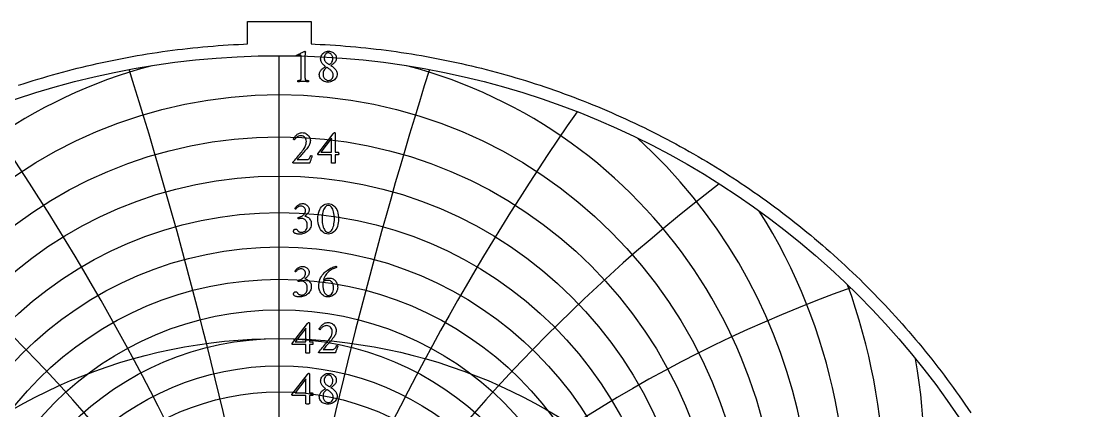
# Model space of a CAD drawing. Header units: millimetres. Extents: x -96 to 96, y -96 to 98.
# Drawn here: x -29.7 to 94.5, y 53.6 to 98.4 of the extents above; entities that cross this region are included whole.
import ezdxf

# ---------------------------------------------------------------- set-up
doc = ezdxf.new("R2010")
doc.units = ezdxf.units.MM
for name, color, linetype in [('CUT_OUTER', 1, 'Continuous'), ('ENGRAVE', 7, 'Continuous'), ('ENGRAVE_FINE', 8, 'Continuous'), ('TEXT', 5, 'Continuous')]:
    doc.layers.add(name, color=color, linetype=linetype)

msp = doc.modelspace()

# ---------------------------------------------------------------- linework, layer by layer
at = {"layer": 'CUT_OUTER'}
msp.add_lwpolyline([(-30.0899, 91.0835), (-29.5305, 91.2664), (-28.9699, 91.4459), (-28.4083, 91.6219), (-27.8456, 91.7945), (-27.2818, 91.9636), (-26.717, 92.1293), (-26.1512, 92.2915), (-25.5844, 92.4502), (-25.0167, 92.6055), (-24.448, 92.7572), (-23.8784, 92.9055), (-23.3079, 93.0502), (-22.7365, 93.1915), (-22.1642, 93.3293), (-21.5912, 93.4635), (-21.0173, 93.5942), (-20.4426, 93.7214), (-19.8672, 93.8451), (-19.291, 93.9652), (-18.714, 94.0818), (-18.1364, 94.1949), (-17.5581, 94.3044), (-16.9791, 94.4104), (-16.3995, 94.5128), (-15.8193, 94.6116), (-15.2385, 94.7069), (-14.6571, 94.7986), (-14.0751, 94.8868), (-13.4926, 94.9713), (-12.9097, 95.0523), (-12.3262, 95.1298), (-11.7422, 95.2036), (-11.1579, 95.2739), (-10.5731, 95.3405), (-9.9879, 95.4036), (-9.4023, 95.4631), (-8.8164, 95.519), (-8.2301, 95.5713), (-7.6435, 95.62), (-7.0567, 95.6651), (-6.4696, 95.7066), (-5.8822, 95.7445), (-5.2946, 95.7788), (-4.7068, 95.8095), (-4.1189, 95.8365), (-3.675, 95.8542), (-3.675, 98.445), (3.675, 98.445), (3.675, 95.8542), (4.1189, 95.8365), (4.7068, 95.8095), (5.2946, 95.7788), (5.8822, 95.7445), (6.4696, 95.7066), (7.0567, 95.6651), (7.6435, 95.62), (8.2301, 95.5713), (8.8164, 95.519), (9.4023, 95.4631), (9.9879, 95.4036), (10.5731, 95.3405), (11.1579, 95.2739), (11.7422, 95.2036), (12.3262, 95.1298), (12.9097, 95.0523), (13.4926, 94.9713), (14.0751, 94.8868), (14.6571, 94.7986), (15.2385, 94.7069), (15.8193, 94.6116), (16.3995, 94.5128), (16.9791, 94.4104), (17.5581, 94.3044), (18.1364, 94.1949), (18.714, 94.0818), (19.291, 93.9652), (19.8672, 93.8451), (20.4426, 93.7214), (21.0173, 93.5942), (21.5912, 93.4635), (22.1642, 93.3293), (22.7365, 93.1915), (23.3079, 93.0502), (23.8784, 92.9055), (24.448, 92.7572), (25.0167, 92.6055), (25.5844, 92.4502), (26.1512, 92.2915), (26.717, 92.1293), (27.2818, 91.9636), (27.8456, 91.7945), (28.4083, 91.6219), (28.9699, 91.4459), (29.5305, 91.2664), (30.0899, 91.0835), (30.6482, 90.8971), (31.2054, 90.7074), (31.7614, 90.5142), (32.3162, 90.3176), (32.8697, 90.1176), (33.4221, 89.9142), (33.9731, 89.7075), (34.5229, 89.4973), (35.0714, 89.2838), (35.6186, 89.0669), (36.1644, 88.8467), (36.7089, 88.6231), (37.252, 88.3962), (37.7937, 88.166), (38.334, 87.9324), (38.8728, 87.6956), (39.4101, 87.4554), (39.946, 87.2119), (40.4804, 86.9652), (41.0132, 86.7152), (41.5445, 86.4619), (42.0743, 86.2053), (42.6024, 85.9456), (43.129, 85.6825), (43.6539, 85.4163), (44.1772, 85.1468), (44.6988, 84.8742), (45.2187, 84.5983), (45.737, 84.3192), (46.2535, 84.037), (46.7682, 83.7516), (47.2813, 83.4631), (47.7925, 83.1714), (48.3019, 82.8766), (48.8095, 82.5787), (49.3153, 82.2776), (49.8192, 81.9735), (50.3213, 81.6662), (50.8214, 81.3559), (51.3196, 81.0426), (51.8159, 80.7262), (52.3103, 80.4067), (52.8027, 80.0842), (53.2931, 79.7587), (53.7815, 79.4302), (54.2678, 79.0987), (54.7521, 78.7643), (55.2344, 78.4268), (55.7146, 78.0864), (56.1927, 77.7431), (56.6686, 77.3969), (57.1425, 77.0477), (57.6141, 76.6956), (58.0836, 76.3407), (58.551, 75.9828), (59.0161, 75.6221), (59.479, 75.2586), (59.9396, 74.8922), (60.398, 74.523), (60.8542, 74.151), (61.308, 73.7762), (61.7595, 73.3987), (62.2087, 73.0183), (62.6556, 72.6353), (63.1001, 72.2494), (63.5422, 71.8609), (63.982, 71.4697), (64.4193, 71.0757), (64.8542, 70.6791), (65.2867, 70.2799), (65.7167, 69.8779), (66.1442, 69.4734), (66.5692, 69.0662), (66.9917, 68.6565), (67.4117, 68.2441), (67.8292, 67.8292), (68.2441, 67.4117), (68.6565, 66.9917), (69.0662, 66.5692), (69.4734, 66.1442), (69.8779, 65.7167), (70.2799, 65.2867), (70.6791, 64.8542), (71.0757, 64.4193), (71.4697, 63.982), (71.8609, 63.5422), (72.2494, 63.1001), (72.6353, 62.6556), (73.0183, 62.2087), (73.3987, 61.7595), (73.7762, 61.308), (74.151, 60.8542), (74.523, 60.398), (74.8922, 59.9396), (75.2586, 59.479), (75.6221, 59.0161), (75.9828, 58.551), (76.3407, 58.0836), (76.6956, 57.6141), (77.0477, 57.1425), (77.3969, 56.6686), (77.7431, 56.1927), (78.0864, 55.7146), (78.4268, 55.2344), (78.7643, 54.7521), (79.0987, 54.2678), (79.4302, 53.7815), (79.7587, 53.2931)], dxfattribs=at)
at = {"layer": 'ENGRAVE'}
msp.add_lwpolyline([(0, -94.5), (0, 94.5)], dxfattribs=at)
for centre, radius in [((0, 0), 94.5), ((0, 30.4812), 41.946), ((0, 0), 61.8587), ((0, 26.228), 29.4698)]:
    msp.add_circle(centre, radius, dxfattribs=at)
msp.add_arc((0, 37.5775), 57.6766, 104.762326, 75.237674, dxfattribs=at)
at = {"layer": 'ENGRAVE_FINE'}
for centre, radius in [((0, 35.8408), 54.1642), ((0, 34.2831), 50.8581), ((0, 32.8824), 47.7334), ((0, 31.6203), 44.7688), ((0, 29.4518), 39.2493), ((0, 28.5208), 36.6647), ((0, 27.6785), 34.1802), ((0, 26.9167), 31.785)]:
    msp.add_circle(centre, radius, dxfattribs=at)
for centre, radius, start, end in [((-557.4555, -76.3891), 566.0552, 4.779127, 17.401802), ((-557.4555, -76.3891), 566.0552, 4.779127, 17.401802), ((557.4555, -76.3891), 566.0552, 162.598198, 175.220873), ((557.4555, -76.3891), 566.0552, 162.598198, 175.220873), ((-270.0618, -76.3891), 287.3937, 9.614941, 34.898449), ((-270.0618, -76.3891), 287.3937, 9.614941, 34.898449), ((270.0618, -76.3891), 287.3937, 145.101551, 170.385059), ((270.0618, -76.3891), 287.3937, 145.101551, 170.385059), ((0, 39.5195), 61.4248, 132.219432, 47.780568), ((-170.251, -76.3891), 196.5889, 14.56643, 52.566013), ((-170.251, -76.3891), 196.5889, 14.56643, 52.566013), ((170.251, -76.3891), 196.5889, 127.433987, 165.43357), ((170.251, -76.3891), 196.5889, 127.433987, 165.43357), ((0, 41.6985), 65.4439, 147.797087, 32.202913), ((0, 44.1534), 69.7761, 159.954591, 20.045409), ((-117.1428, -76.3891), 152.919, 19.697338, 70.43411), ((-117.1428, -76.3891), 152.919, 19.697338, 70.43411), ((117.1428, -76.3891), 152.919, 109.56589, 160.302662), ((117.1428, -76.3891), 152.919, 109.56589, 160.302662), ((0, 46.9316), 74.4729, 170.269458, 9.730542)]:
    msp.add_arc(centre, radius, start, end, dxfattribs=at)
at = {"layer": 'TEXT'}
for points in [[(2.5317, 92.138), (2.5317, 94.3455), (2.5301, 94.3997), (2.5254, 94.4447), (2.5175, 94.4807), (2.5065, 94.5076), (2.4917, 94.5272), (2.4723, 94.5411), (2.4484, 94.5495), (2.4199, 94.5523), (2.385, 94.5497), (2.3417, 94.5418), (2.29, 94.5287), (2.2299, 94.5104), (2.1695, 94.4903), (2.1167, 94.472), (2.0717, 94.4554), (2.0343, 94.4405), (2.0123, 94.4611), (1.9966, 94.4839), (1.9871, 94.5087), (1.984, 94.5355), (1.984, 94.5359), (1.984, 94.5369), (1.984, 94.5387), (1.984, 94.5411), (1.9847, 94.5513), (1.9868, 94.5593), (1.9903, 94.5652), (1.9952, 94.5691), (2.1064, 94.6196), (2.2166, 94.6704), (2.3258, 94.7215), (2.4339, 94.7731), (2.5369, 94.8225), (2.6309, 94.8674), (2.7158, 94.9077), (2.7916, 94.9435), (2.8543, 94.9729), (2.8998, 94.9938), (2.9283, 95.0064), (2.9397, 95.0106), (2.9508, 95.0106), (2.9638, 95.0085), (2.9746, 95.0022), (2.9833, 94.9917), (2.99, 94.9771), (2.9952, 94.961), (2.9997, 94.9463), (3.0036, 94.933), (3.0067, 94.9212), (3.0053, 94.9126), (3.0011, 94.8869), (2.9942, 94.8441), (2.9844, 94.7842), (2.9746, 94.7086), (2.9676, 94.6187), (2.9634, 94.5144), (2.962, 94.3958), (2.962, 92.138), (2.9622, 92.0776), (2.9627, 92.0192), (2.9636, 91.963), (2.9648, 91.9089), (2.9674, 91.8582), (2.9725, 91.8124), (2.98, 91.7716), (2.99, 91.7356), (2.9994, 91.722), (3.0165, 91.7091), (3.0413, 91.6968), (3.0738, 91.6853), (3.1106, 91.675), (3.1485, 91.6664), (3.1875, 91.6596), (3.2275, 91.6546), (3.265, 91.6509), (3.2966, 91.6483), (3.3223, 91.6467), (3.342, 91.6462), (3.3496, 91.6329), (3.3553, 91.6154), (3.3593, 91.5938), (3.3616, 91.5679), (3.3614, 91.5421), (3.3581, 91.5204), (3.3517, 91.503), (3.342, 91.4897), (3.26, 91.4951), (3.1814, 91.5002), (3.1063, 91.5049), (3.0347, 91.5093), (2.9634, 91.5129), (2.8894, 91.5155), (2.8125, 91.5171), (2.7329, 91.5176), (2.6564, 91.5171), (2.5834, 91.5155), (2.5139, 91.5129), (2.4479, 91.5093), (2.3811, 91.5049), (2.3095, 91.5002), (2.233, 91.4951), (2.1517, 91.4897), (2.142, 91.503), (2.1356, 91.5204), (2.1323, 91.5421), (2.1321, 91.5679), (2.1344, 91.5938), (2.1384, 91.6154), (2.1441, 91.6329), (2.1517, 91.6462), (2.1714, 91.6467), (2.1971, 91.6483), (2.2287, 91.6509), (2.2662, 91.6546), (2.3062, 91.6596), (2.3452, 91.6664), (2.3831, 91.675), (2.4199, 91.6853), (2.452, 91.6968), (2.4758, 91.7091), (2.4912, 91.722), (2.4982, 91.7356), (2.5083, 91.7716), (2.5163, 91.8124), (2.5223, 91.8582), (2.5261, 91.9089), (2.5285, 91.963), (2.5303, 92.0192), (2.5313, 92.0776), (2.5317, 92.138)], [(5.6725, 95.0162), (5.7929, 95.0102), (5.908, 94.9924), (6.0178, 94.9627), (6.1224, 94.9212), (6.2194, 94.8684), (6.3062, 94.8052), (6.3828, 94.7315), (6.4494, 94.6473), (6.5032, 94.553), (6.5416, 94.4489), (6.5646, 94.3351), (6.5723, 94.2114), (6.566, 94.1087), (6.5472, 94.013), (6.5157, 93.9243), (6.4717, 93.8425), (6.4188, 93.7671), (6.3607, 93.6972), (6.2973, 93.633), (6.2286, 93.5743), (6.1582, 93.5205), (6.0896, 93.4709), (6.0227, 93.4255), (5.9576, 93.3843), (5.9429, 93.378), (5.938, 93.3703), (5.9429, 93.3612), (5.9576, 93.3507), (6.0412, 93.3025), (6.1245, 93.2473), (6.2075, 93.1852), (6.2901, 93.116), (6.369, 93.0413), (6.441, 92.9623), (6.506, 92.8792), (6.5639, 92.7919), (6.6116, 92.7014), (6.6457, 92.6088), (6.6661, 92.5142), (6.6729, 92.4174), (6.6638, 92.284), (6.6366, 92.1576), (6.5912, 92.0381), (6.5276, 91.9256), (6.4492, 91.8224), (6.3593, 91.7307), (6.2578, 91.6505), (6.1448, 91.5819), (6.0238, 91.5269), (5.8982, 91.4876), (5.7681, 91.464), (5.6334, 91.4562), (5.4893, 91.4632), (5.3533, 91.4841), (5.2253, 91.519), (5.1053, 91.5679), (4.9958, 91.6294), (4.8992, 91.7021), (4.8155, 91.7859), (4.7448, 91.8809), (4.6886, 91.9853), (4.6484, 92.0975), (4.6243, 92.2173), (4.6163, 92.3448), (4.6212, 92.4321), (4.6358, 92.5152), (4.6603, 92.5942), (4.6945, 92.6689), (4.7361, 92.7395), (4.7825, 92.8058), (4.8339, 92.868), (4.8901, 92.926), (4.949, 92.9798), (5.0082, 93.0294), (5.0677, 93.0748), (5.1276, 93.116), (5.1851, 93.1534), (5.2373, 93.1873), (5.2843, 93.2177), (5.326, 93.2446), (5.3344, 93.2526), (5.3372, 93.2599), (5.3344, 93.2666), (5.326, 93.2725), (5.2689, 93.3097), (5.2094, 93.3542), (5.1474, 93.4061), (5.0829, 93.4653), (5.0197, 93.5308), (4.9614, 93.6015), (4.9079, 93.6775), (4.8594, 93.7587), (4.819, 93.8446), (4.7902, 93.9348), (4.7729, 94.0291), (4.7672, 94.1276), (4.775, 94.2428), (4.7986, 94.3539), (4.8379, 94.4608), (4.8929, 94.5635), (4.9609, 94.6594), (5.0389, 94.7458), (5.1271, 94.8228), (5.2254, 94.8904), (5.3309, 94.9454), (5.4406, 94.9847), (5.5545, 95.0083), (5.6725, 95.0162)], [(5.6446, 94.8262), (5.5505, 94.815), (5.4637, 94.7814), (5.3842, 94.7256), (5.3121, 94.6473), (5.2522, 94.5537), (5.2094, 94.4517), (5.1837, 94.3413), (5.1751, 94.2226), (5.1813, 94.1232), (5.1996, 94.0319), (5.2302, 93.9486), (5.2729, 93.8733), (5.3241, 93.8053), (5.3798, 93.744), (5.4401, 93.6894), (5.5049, 93.6414), (5.5698, 93.5984), (5.6306, 93.5589), (5.6872, 93.5229), (5.7396, 93.4905), (5.7459, 93.488), (5.7536, 93.4863), (5.7627, 93.4852), (5.7731, 93.4849), (5.7756, 93.4849), (5.7773, 93.4849), (5.7784, 93.4849), (5.7787, 93.4849), (5.7868, 93.4852), (5.7941, 93.4863), (5.8007, 93.488), (5.8067, 93.4905), (5.8863, 93.5498), (5.9576, 93.6162), (6.0204, 93.6896), (6.0749, 93.7699), (6.1189, 93.8572), (6.1504, 93.9515), (6.1692, 94.0528), (6.1755, 94.1611), (6.1715, 94.2414), (6.1595, 94.3204), (6.1394, 94.3979), (6.1113, 94.4741), (6.0758, 94.5464), (6.0337, 94.6124), (5.985, 94.6721), (5.9296, 94.7256), (5.8678, 94.7696), (5.7997, 94.801), (5.7253, 94.8199), (5.6446, 94.8262)], [(5.6446, 91.6518), (5.7719, 91.6623), (5.8856, 91.6937), (5.9857, 91.7461), (6.0721, 91.8194), (6.1418, 91.9099), (6.1916, 92.0136), (6.2215, 92.1307), (6.2314, 92.2609), (6.2255, 92.3435), (6.2077, 92.4237), (6.178, 92.5014), (6.1364, 92.5767), (6.0868, 92.6487), (6.033, 92.7164), (5.975, 92.78), (5.9129, 92.8394), (5.8496, 92.894), (5.7885, 92.9435), (5.7295, 92.9876), (5.6725, 93.0266), (5.6219, 93.0594), (5.5817, 93.0853), (5.552, 93.1041), (5.5328, 93.116), (5.5223, 93.1209), (5.5133, 93.1244), (5.5056, 93.1265), (5.4993, 93.1272), (5.4916, 93.1268), (5.4853, 93.1258), (5.4804, 93.124), (5.4769, 93.1216), (5.3727, 93.0493), (5.2834, 92.9721), (5.2092, 92.89), (5.15, 92.803), (5.1048, 92.7084), (5.0725, 92.6033), (5.0531, 92.4876), (5.0466, 92.3615), (5.0522, 92.2538), (5.069, 92.1541), (5.0969, 92.0624), (5.136, 91.9787), (5.1837, 91.9038), (5.2373, 91.8383), (5.2969, 91.7822), (5.3624, 91.7356), (5.4314, 91.6989), (5.5014, 91.6727), (5.5725, 91.657), (5.6446, 91.6518)], [(3.7947, 82.9333), (3.7664, 82.8639), (3.7374, 82.7901), (3.7078, 82.7117), (3.6774, 82.6287), (3.6473, 82.545), (3.6187, 82.4645), (3.5914, 82.3872), (3.5656, 82.3129), (3.5425, 82.2462), (3.5237, 82.1914), (3.509, 82.1484), (3.4985, 82.1173), (1.6095, 82.1173), (1.601, 82.1238), (1.5921, 82.132), (1.5828, 82.142), (1.5732, 82.1537), (1.5647, 82.1657), (1.5586, 82.1767), (1.5549, 82.1867), (1.5537, 82.1956), (1.6689, 82.3255), (1.7856, 82.4582), (1.9037, 82.5938), (2.0231, 82.7321), (2.1419, 82.8715), (2.2578, 83.0101), (2.371, 83.1481), (2.4814, 83.2854), (2.5865, 83.4195), (2.684, 83.548), (2.7737, 83.671), (2.8558, 83.7884), (2.9322, 83.9075), (2.9935, 84.0189), (3.0397, 84.1226), (3.071, 84.2187), (3.0918, 84.3119), (3.1066, 84.4073), (3.1155, 84.5048), (3.1185, 84.6043), (3.1078, 84.7384), (3.0759, 84.8614), (3.0226, 84.9732), (2.948, 85.0738), (2.8571, 85.1569), (2.7545, 85.2163), (2.6405, 85.2519), (2.5149, 85.2638), (2.4094, 85.2578), (2.3109, 85.24), (2.2194, 85.2103), (2.1349, 85.1688), (2.0577, 85.1202), (1.9882, 85.0696), (1.9264, 85.0168), (1.8722, 84.962), (1.8261, 84.9096), (1.7884, 84.8642), (1.759, 84.8258), (1.7381, 84.7943), (1.7211, 84.7966), (1.7039, 84.8034), (1.6862, 84.8148), (1.6682, 84.8306), (1.6523, 84.8476), (1.641, 84.8621), (1.6342, 84.8741), (1.6319, 84.8837), (1.644, 84.9133), (1.6633, 84.9515), (1.6901, 84.9985), (1.7241, 85.0542), (1.7655, 85.115), (1.8142, 85.1771), (1.8703, 85.2407), (1.9337, 85.3057), (2.0034, 85.3689), (2.0783, 85.4272), (2.1585, 85.4807), (2.2439, 85.5292), (2.3345, 85.5696), (2.4304, 85.5984), (2.5315, 85.6157), (2.6379, 85.6214), (2.7662, 85.6132), (2.8887, 85.5886), (3.0052, 85.5476), (3.1157, 85.4901), (3.2177, 85.4197), (3.3085, 85.3399), (3.3882, 85.2507), (3.4566, 85.152), (3.5116, 85.0469), (3.5509, 84.9382), (3.5745, 84.8261), (3.5824, 84.7105), (3.5771, 84.5949), (3.5614, 84.4827), (3.5352, 84.3741), (3.4985, 84.269), (3.4528, 84.1673), (3.3993, 84.0692), (3.3382, 83.9745), (3.2694, 83.8834), (3.1718, 83.7641), (3.0689, 83.6409), (2.9608, 83.514), (2.8474, 83.3832), (2.7331, 83.2525), (2.6218, 83.1261), (2.5137, 83.0038), (2.4087, 82.8858), (2.3106, 82.7756), (2.2229, 82.6769), (2.1457, 82.5897), (2.079, 82.5141), (3.1632, 82.5141), (3.2406, 82.5206), (3.3106, 82.54), (3.3733, 82.5723), (3.4287, 82.6175), (3.4795, 82.676), (3.5286, 82.7482), (3.5759, 82.8339), (3.6215, 82.9333), (3.6295, 82.9479), (3.6424, 82.9584), (3.6603, 82.9647), (3.683, 82.9668), (3.6927, 82.9661), (3.7053, 82.964), (3.7207, 82.9605), (3.7388, 82.9556), (3.757, 82.95), (3.7724, 82.9445), (3.785, 82.9389), (3.7947, 82.9333)], [(6.3711, 85.6326), (6.3919, 85.6305), (6.4096, 85.6242), (6.424, 85.6138), (6.4354, 85.5991), (6.444, 85.5823), (6.4501, 85.5656), (6.4537, 85.5488), (6.455, 85.532), (6.455, 83.3804), (6.7791, 83.3804), (6.7927, 83.3762), (6.8057, 83.3636), (6.8179, 83.3427), (6.8294, 83.3133), (6.8392, 83.2784), (6.8462, 83.2407), (6.8504, 83.2001), (6.8518, 83.1568), (6.8507, 83.1282), (6.8476, 83.1037), (6.8423, 83.0835), (6.835, 83.0674), (6.455, 83.0674), (6.455, 82.1117), (6.4527, 82.1109), (6.4459, 82.1082), (6.4345, 82.1039), (6.4186, 82.0978), (6.3926, 82.0917), (6.3509, 82.0873), (6.2934, 82.0847), (6.2202, 82.0838), (6.1347, 82.0866), (6.0735, 82.095), (6.0369, 82.1089), (6.0246, 82.1285), (6.0246, 83.0674), (4.4877, 83.0674), (4.4746, 83.0767), (4.4633, 83.0877), (4.4537, 83.1004), (4.4458, 83.1149), (4.4397, 83.1298), (4.4353, 83.1436), (4.4327, 83.1563), (4.4318, 83.168), (6.2091, 85.4929), (6.2244, 85.5109), (6.2426, 85.5313), (6.2635, 85.5542), (6.2873, 85.5795), (6.3114, 85.6028), (6.3334, 85.6194), (6.3533, 85.6293), (6.3711, 85.6326)], [(6.0246, 84.9787), (4.8007, 83.3804), (6.0246, 83.3804)], [(2.7217, 77.4329), (2.7933, 77.4278), (2.8684, 77.4126), (2.947, 77.3873), (3.0291, 77.3518), (3.1099, 77.3066), (3.1849, 77.2519), (3.2539, 77.1878), (3.3169, 77.1143), (3.3695, 77.0319), (3.407, 76.941), (3.4295, 76.8418), (3.4371, 76.7343), (3.4316, 76.6494), (3.4154, 76.568), (3.3883, 76.4901), (3.3504, 76.4157), (3.305, 76.3455), (3.2554, 76.2802), (3.2016, 76.2198), (3.1436, 76.1642), (3.0851, 76.1139), (3.0298, 76.0692), (2.9776, 76.0301), (2.9285, 75.9966), (3.0081, 75.9801), (3.0906, 75.9532), (3.1758, 75.9159), (3.2638, 75.868), (3.3499, 75.8099), (3.4294, 75.7416), (3.5022, 75.6632), (3.5684, 75.5746), (3.6234, 75.4759), (3.6627, 75.3671), (3.6863, 75.2482), (3.6941, 75.1191), (3.6866, 74.9827), (3.6641, 74.853), (3.6265, 74.7298), (3.574, 74.6133), (3.509, 74.5044), (3.4343, 74.4038), (3.3497, 74.3116), (3.2554, 74.2277), (3.1533, 74.1528), (3.0451, 74.0873), (2.9311, 74.0312), (2.8111, 73.9846), (2.6875, 73.9479), (2.5624, 73.9217), (2.436, 73.906), (2.3081, 73.9008), (2.2517, 73.9027), (2.1887, 73.9085), (2.119, 73.9181), (2.0427, 73.9315), (1.965, 73.9492), (1.8911, 73.9713), (1.821, 73.9981), (1.7549, 74.0293), (1.7423, 74.0405), (1.7269, 74.0573), (1.7087, 74.0796), (1.6878, 74.1076), (1.6682, 74.1387), (1.6543, 74.1704), (1.6459, 74.2029), (1.6431, 74.2361), (1.6474, 74.292), (1.6605, 74.3423), (1.6824, 74.387), (1.7129, 74.4261), (1.7491, 74.4579), (1.7877, 74.4806), (1.8287, 74.4942), (1.8722, 74.4988), (1.9251, 74.4934), (1.9721, 74.4771), (2.0132, 74.4501), (2.0483, 74.4122), (2.0806, 74.3701), (2.1132, 74.3304), (2.1462, 74.2932), (2.1796, 74.2585), (2.2206, 74.2223), (2.2655, 74.1921), (2.3142, 74.1678), (2.3668, 74.1495), (2.4211, 74.136), (2.4751, 74.1264), (2.5287, 74.1207), (2.582, 74.1187), (2.6548, 74.1238), (2.728, 74.139), (2.8015, 74.1643), (2.8754, 74.1998), (2.9465, 74.2469), (3.0116, 74.3074), (3.0708, 74.3811), (3.1241, 74.468), (3.1681, 74.5695), (3.1995, 74.6867), (3.2184, 74.8196), (3.2247, 74.9682), (3.2184, 75.0767), (3.1995, 75.1785), (3.1681, 75.2737), (3.1241, 75.3622), (3.0701, 75.4431), (3.0088, 75.5152), (2.9402, 75.5786), (2.8642, 75.6333), (2.7834, 75.6773), (2.7, 75.7087), (2.6143, 75.7276), (2.5261, 75.7339), (2.4812, 75.7321), (2.436, 75.7269), (2.3904, 75.7182), (2.3445, 75.7059), (2.301, 75.693), (2.2627, 75.6822), (2.2297, 75.6735), (2.202, 75.6668), (2.1873, 75.6902), (2.1768, 75.7157), (2.1705, 75.7433), (2.1684, 75.773), (2.1691, 75.7912), (2.1712, 75.8065), (2.1747, 75.8191), (2.1796, 75.8289), (2.2872, 75.8572), (2.392, 75.8918), (2.494, 75.9326), (2.5932, 75.9798), (2.6862, 76.0338), (2.7699, 76.0951), (2.8441, 76.1637), (2.9089, 76.2397), (2.9615, 76.324), (2.999, 76.4178), (3.0216, 76.521), (3.0291, 76.6337), (3.0196, 76.7381), (2.9914, 76.8335), (2.9442, 76.9197), (2.8782, 76.9969), (2.7975, 77.0605), (2.7063, 77.1059), (2.6047, 77.1332), (2.4926, 77.1422), (2.4087, 77.1372), (2.3305, 77.122), (2.2578, 77.0967), (2.1908, 77.0612), (2.1298, 77.0203), (2.0755, 76.9788), (2.0278, 76.9365), (1.9868, 76.8935), (1.952, 76.8542), (1.9232, 76.823), (1.9003, 76.7998), (1.8834, 76.7846), (1.8722, 76.787), (1.861, 76.7943), (1.8499, 76.8066), (1.8387, 76.8237), (1.8289, 76.8432), (1.8219, 76.8628), (1.8177, 76.8824), (1.8163, 76.9019), (1.8612, 76.9657), (1.912, 77.0284), (1.9688, 77.09), (2.0315, 77.1506), (2.0998, 77.2083), (2.1733, 77.261), (2.2521, 77.3089), (2.3361, 77.3518), (2.4252, 77.3873), (2.5191, 77.4126), (2.618, 77.4278), (2.7217, 77.4329)], [(5.6446, 77.4273), (5.8299, 77.4122), (6.0002, 77.3672), (6.1554, 77.2921), (6.2957, 77.1869), (6.4204, 77.0568), (6.529, 76.9068), (6.6216, 76.7369), (6.6981, 76.547), (6.758, 76.3425), (6.8008, 76.1286), (6.8264, 75.9052), (6.835, 75.6724), (6.8263, 75.4396), (6.8001, 75.2162), (6.7564, 75.0023), (6.6953, 74.7978), (6.6176, 74.6078), (6.5241, 74.4373), (6.415, 74.2864), (6.2901, 74.1551), (6.1502, 74.0487), (5.996, 73.9727), (5.8275, 73.9272), (5.6446, 73.912), (5.4665, 73.9272), (5.3009, 73.9727), (5.1479, 74.0487), (5.0075, 74.1551), (4.8812, 74.2864), (4.7707, 74.4373), (4.6758, 74.6078), (4.5967, 74.7978), (4.5344, 75.0023), (4.4898, 75.2162), (4.4631, 75.4396), (4.4542, 75.6724), (4.4629, 75.9052), (4.4891, 76.1286), (4.5328, 76.3425), (4.5939, 76.547), (4.6718, 76.7369), (4.7658, 76.9068), (4.8758, 77.0568), (5.0019, 77.1869), (5.1427, 77.2921), (5.2967, 77.3672), (5.464, 77.4122), (5.6446, 77.4273)], [(5.6725, 77.2261), (5.562, 77.213), (5.4595, 77.1737), (5.365, 77.1082), (5.2785, 77.0165), (5.2008, 76.9028), (5.1325, 76.7713), (5.0737, 76.622), (5.0243, 76.4548), (4.9851, 76.2739), (4.9572, 76.0832), (4.9404, 75.8827), (4.9348, 75.6724), (4.9404, 75.4644), (4.9572, 75.2651), (4.9851, 75.0746), (5.0243, 74.8928), (5.073, 74.7242), (5.1297, 74.5735), (5.1945, 74.4406), (5.2674, 74.3255), (5.3472, 74.2326), (5.4329, 74.1663), (5.5246, 74.1264), (5.6222, 74.1132), (5.74, 74.1268), (5.8472, 74.1676), (5.9439, 74.2358), (6.0302, 74.3311), (6.1062, 74.4492), (6.172, 74.5854), (6.2277, 74.7398), (6.2733, 74.9123), (6.3088, 75.0978), (6.3341, 75.291), (6.3493, 75.4918), (6.3544, 75.7004), (6.3489, 75.9101), (6.3327, 76.109), (6.3056, 76.2971), (6.2677, 76.4744), (6.2202, 76.6375), (6.1643, 76.7832), (6.1001, 76.9114), (6.0274, 77.0221), (5.9476, 77.1113), (5.8619, 77.1751), (5.7702, 77.2133), (5.6725, 77.2261)], [(2.7217, 70.1911), (2.7933, 70.186), (2.8684, 70.1708), (2.947, 70.1455), (3.0291, 70.1101), (3.1099, 70.0648), (3.1849, 70.0102), (3.2539, 69.9461), (3.3169, 69.8725), (3.3695, 69.7901), (3.407, 69.6993), (3.4295, 69.6001), (3.4371, 69.4925), (3.4316, 69.4076), (3.4154, 69.3262), (3.3883, 69.2483), (3.3504, 69.1739), (3.305, 69.1037), (3.2554, 69.0384), (3.2016, 68.978), (3.1436, 68.9225), (3.0851, 68.8722), (3.0298, 68.8274), (2.9776, 68.7883), (2.9285, 68.7548), (3.0081, 68.7384), (3.0906, 68.7115), (3.1758, 68.6741), (3.2638, 68.6262), (3.3499, 68.5681), (3.4294, 68.4998), (3.5022, 68.4214), (3.5684, 68.3328), (3.6234, 68.2342), (3.6627, 68.1254), (3.6863, 68.0064), (3.6941, 67.8774), (3.6866, 67.741), (3.6641, 67.6112), (3.6265, 67.4881), (3.574, 67.3716), (3.509, 67.2626), (3.4343, 67.162), (3.3497, 67.0698), (3.2554, 66.986), (3.1533, 66.911), (3.0451, 66.8455), (2.9311, 66.7895), (2.8111, 66.7429), (2.6875, 66.7062), (2.5624, 66.68), (2.436, 66.6643), (2.3081, 66.659), (2.2517, 66.6609), (2.1887, 66.6667), (2.119, 66.6763), (2.0427, 66.6898), (1.965, 66.7074), (1.8911, 66.7296), (1.821, 66.7563), (1.7549, 66.7876), (1.7423, 66.7987), (1.7269, 66.8155), (1.7087, 66.8379), (1.6878, 66.8658), (1.6682, 66.8969), (1.6543, 66.9287), (1.6459, 66.9612), (1.6431, 66.9943), (1.6474, 67.0502), (1.6605, 67.1005), (1.6824, 67.1452), (1.7129, 67.1844), (1.7491, 67.2161), (1.7877, 67.2389), (1.8287, 67.2525), (1.8722, 67.257), (1.9251, 67.2516), (1.9721, 67.2354), (2.0132, 67.2083), (2.0483, 67.1704), (2.0806, 67.1283), (2.1132, 67.0887), (2.1462, 67.0515), (2.1796, 67.0167), (2.2206, 66.9805), (2.2655, 66.9503), (2.3142, 66.9261), (2.3668, 66.9077), (2.4211, 66.8943), (2.4751, 66.8847), (2.5287, 66.8789), (2.582, 66.877), (2.6548, 66.882), (2.728, 66.8972), (2.8015, 66.9226), (2.8754, 66.958), (2.9465, 67.0052), (3.0116, 67.0656), (3.0708, 67.1393), (3.1241, 67.2263), (3.1681, 67.3277), (3.1995, 67.4449), (3.2184, 67.5778), (3.2247, 67.7265), (3.2184, 67.8349), (3.1995, 67.9367), (3.1681, 68.0319), (3.1241, 68.1205), (3.0701, 68.2013), (3.0088, 68.2735), (2.9402, 68.3369), (2.8642, 68.3915), (2.7834, 68.4355), (2.7, 68.467), (2.6143, 68.4858), (2.5261, 68.4921), (2.4812, 68.4904), (2.436, 68.4851), (2.3904, 68.4764), (2.3445, 68.4642), (2.301, 68.4513), (2.2627, 68.4404), (2.2297, 68.4317), (2.202, 68.4251), (2.1873, 68.4485), (2.1768, 68.474), (2.1705, 68.5016), (2.1684, 68.5312), (2.1691, 68.5494), (2.1712, 68.5648), (2.1747, 68.5773), (2.1796, 68.5871), (2.2872, 68.6154), (2.392, 68.65), (2.494, 68.6909), (2.5932, 68.738), (2.6862, 68.792), (2.7699, 68.8533), (2.8441, 68.9219), (2.9089, 68.9979), (2.9615, 69.0823), (2.999, 69.176), (3.0216, 69.2793), (3.0291, 69.3919), (3.0196, 69.4963), (2.9914, 69.5917), (2.9442, 69.678), (2.8782, 69.7552), (2.7975, 69.8187), (2.7063, 69.8641), (2.6047, 69.8914), (2.4926, 69.9005), (2.4087, 69.8954), (2.3305, 69.8802), (2.2578, 69.8549), (2.1908, 69.8194), (2.1298, 69.7786), (2.0755, 69.737), (2.0278, 69.6947), (1.9868, 69.6518), (1.952, 69.6125), (1.9232, 69.5812), (1.9003, 69.558), (1.8834, 69.5428), (1.8722, 69.5452), (1.861, 69.5526), (1.8499, 69.5648), (1.8387, 69.5819), (1.8289, 69.6015), (1.8219, 69.621), (1.8177, 69.6406), (1.8163, 69.6602), (1.8612, 69.7239), (1.912, 69.7866), (1.9688, 69.8483), (2.0315, 69.9089), (2.0998, 69.9665), (2.1733, 70.0192), (2.2521, 70.0671), (2.3361, 70.1101), (2.4252, 70.1455), (2.5191, 70.1708), (2.618, 70.186), (2.7217, 70.1911)], [(5.734, 68.8442), (5.8708, 68.8376), (5.996, 68.8177), (6.1097, 68.7845), (6.2119, 68.738), (6.3034, 68.6813), (6.3851, 68.6172), (6.4571, 68.5457), (6.5192, 68.467), (6.5725, 68.3835), (6.6177, 68.2979), (6.6549, 68.2102), (6.6841, 68.1205), (6.7061, 68.0319), (6.7218, 67.9479), (6.7313, 67.8685), (6.7344, 67.7935), (6.7251, 67.6453), (6.6974, 67.5022), (6.6511, 67.3644), (6.5863, 67.2319), (6.506, 67.1082), (6.413, 66.9971), (6.3076, 66.8986), (6.1895, 66.8127), (6.0611, 66.743), (5.9247, 66.6933), (5.7803, 66.6634), (5.6278, 66.6534), (5.5078, 66.6602), (5.3938, 66.6807), (5.2857, 66.7147), (5.1835, 66.7624), (5.088, 66.8213), (4.9998, 66.8889), (4.9189, 66.9652), (4.8454, 67.0502), (4.7796, 67.1423), (4.7218, 67.2396), (4.672, 67.3421), (4.6302, 67.4498), (4.5972, 67.56), (4.5737, 67.6699), (4.5595, 67.7794), (4.5548, 67.8885), (4.5632, 68.0953), (4.5883, 68.2965), (4.6302, 68.4921), (4.6889, 68.6821), (4.7637, 68.8634), (4.8538, 69.0328), (4.9593, 69.1904), (5.0801, 69.336), (5.1816, 69.4401), (5.2904, 69.54), (5.4066, 69.6357), (5.53, 69.7272), (5.6579, 69.8135), (5.7871, 69.8935), (5.9177, 69.9672), (6.0498, 70.0346), (6.1802, 70.0943), (6.3062, 70.145), (6.4275, 70.1865), (6.5444, 70.219), (6.5622, 70.215), (6.5765, 70.203), (6.5873, 70.1829), (6.5947, 70.1548), (6.5996, 70.1249), (6.6031, 70.0996), (6.6052, 70.0788), (6.6059, 70.0625), (6.5163, 70.0318), (6.4207, 69.9955), (6.3193, 69.9536), (6.2119, 69.9061), (6.1013, 69.8516), (5.9904, 69.7887), (5.8791, 69.7174), (5.7675, 69.6378), (5.6586, 69.5486), (5.5552, 69.4485), (5.4574, 69.3376), (5.3652, 69.2159), (5.281, 69.0819), (5.2073, 68.9343), (5.1441, 68.7731), (5.0913, 68.5983), (5.1661, 68.6537), (5.245, 68.7024), (5.3281, 68.7445), (5.4155, 68.7799), (5.5024, 68.8081), (5.5845, 68.8281), (5.6617, 68.8402), (5.734, 68.8442)], [(5.0466, 68.358), (5.0414, 68.3129), (5.0368, 68.2672), (5.033, 68.2207), (5.0298, 68.1736), (5.0274, 68.1261), (5.0256, 68.0786), (5.0246, 68.0311), (5.0243, 67.9835), (5.0267, 67.8903), (5.034, 67.7949), (5.0463, 67.6975), (5.0634, 67.5979), (5.0856, 67.4991), (5.113, 67.4037), (5.1456, 67.3119), (5.1835, 67.2235), (5.2267, 67.1409), (5.275, 67.0663), (5.3287, 66.9998), (5.3875, 66.9413), (5.4514, 66.8936), (5.5202, 66.8595), (5.5939, 66.8391), (5.6725, 66.8323), (5.7979, 66.8476), (5.9115, 66.8937), (6.0131, 66.9706), (6.1029, 67.0782), (6.1762, 67.2088), (6.2286, 67.3548), (6.2601, 67.5162), (6.2705, 67.6929), (6.2662, 67.8082), (6.2531, 67.9193), (6.2312, 68.0262), (6.2007, 68.1289), (6.1607, 68.2246), (6.1106, 68.3105), (6.0503, 68.3866), (5.9799, 68.453), (5.8985, 68.5068), (5.8053, 68.5452), (5.7001, 68.5683), (5.5831, 68.576), (5.5229, 68.5737), (5.4595, 68.5669), (5.3929, 68.5555), (5.3232, 68.5396), (5.2525, 68.5147), (5.1828, 68.4761), (5.1142, 68.4238), (5.0466, 68.358)], [(3.3979, 63.7185), (3.4187, 63.7164), (3.4364, 63.7101), (3.4509, 63.6997), (3.4622, 63.685), (3.4708, 63.6682), (3.4769, 63.6514), (3.4805, 63.6347), (3.4818, 63.6179), (3.4818, 61.4663), (3.8059, 61.4663), (3.8195, 61.4621), (3.8325, 61.4495), (3.8447, 61.4285), (3.8562, 61.3992), (3.866, 61.3643), (3.873, 61.3265), (3.8772, 61.286), (3.8786, 61.2427), (3.8775, 61.2141), (3.8744, 61.1896), (3.8691, 61.1694), (3.8618, 61.1533), (3.4818, 61.1533), (3.4818, 60.1976), (3.4795, 60.1968), (3.4727, 60.1941), (3.4613, 60.1898), (3.4454, 60.1837), (3.4194, 60.1775), (3.3777, 60.1732), (3.3202, 60.1706), (3.247, 60.1697), (3.1615, 60.1725), (3.1003, 60.1809), (3.0637, 60.1948), (3.0514, 60.2144), (3.0514, 61.1533), (1.5145, 61.1533), (1.5014, 61.1626), (1.4901, 61.1736), (1.4805, 61.1863), (1.4726, 61.2008), (1.4665, 61.2156), (1.4621, 61.2294), (1.4595, 61.2422), (1.4587, 61.2539), (3.2359, 63.5788), (3.2512, 63.5968), (3.2694, 63.6172), (3.2904, 63.6401), (3.3141, 63.6654), (3.3382, 63.6886), (3.3602, 63.7052), (3.3801, 63.7152), (3.3979, 63.7185)], [(6.7679, 61.0192), (6.7396, 60.9498), (6.7106, 60.876), (6.681, 60.7975), (6.6506, 60.7146), (6.6205, 60.6309), (6.5919, 60.5504), (6.5646, 60.473), (6.5388, 60.3988), (6.5157, 60.3321), (6.4969, 60.2773), (6.4822, 60.2343), (6.4717, 60.2032), (4.5827, 60.2032), (4.5742, 60.2097), (4.5653, 60.2179), (4.556, 60.2278), (4.5464, 60.2395), (4.5379, 60.2516), (4.5317, 60.2626), (4.5281, 60.2725), (4.5269, 60.2815), (4.6421, 60.4114), (4.7588, 60.5441), (4.8768, 60.6797), (4.9963, 60.818), (5.1151, 60.9573), (5.231, 61.096), (5.3442, 61.234), (5.4546, 61.3713), (5.5597, 61.5054), (5.6572, 61.6339), (5.7469, 61.7569), (5.829, 61.8742), (5.9053, 61.9933), (5.9666, 62.1048), (6.0129, 62.2085), (6.0442, 62.3046), (6.065, 62.3978), (6.0798, 62.4932), (6.0887, 62.5906), (6.0917, 62.6902), (6.081, 62.8243), (6.0491, 62.9473), (5.9958, 63.059), (5.9212, 63.1596), (5.8302, 63.2428), (5.7277, 63.3022), (5.6137, 63.3378), (5.4881, 63.3497), (5.3826, 63.3437), (5.2841, 63.3259), (5.1926, 63.2962), (5.1081, 63.2546), (5.0309, 63.2061), (4.9614, 63.1554), (4.8996, 63.1027), (4.8454, 63.0479), (4.7993, 62.9955), (4.7616, 62.9501), (4.7322, 62.9116), (4.7113, 62.8802), (4.6943, 62.8825), (4.6771, 62.8893), (4.6594, 62.9006), (4.6414, 62.9165), (4.6255, 62.9335), (4.6142, 62.948), (4.6074, 62.96), (4.6051, 62.9696), (4.6171, 62.9991), (4.6365, 63.0374), (4.6633, 63.0844), (4.6973, 63.1401), (4.7387, 63.2009), (4.7874, 63.263), (4.8435, 63.3266), (4.9069, 63.3916), (4.9766, 63.4548), (5.0515, 63.5131), (5.1317, 63.5666), (5.2171, 63.6151), (5.3077, 63.6555), (5.4036, 63.6843), (5.5047, 63.7016), (5.6111, 63.7073), (5.7394, 63.6991), (5.8619, 63.6745), (5.9783, 63.6335), (6.0889, 63.576), (6.1909, 63.5056), (6.2817, 63.4258), (6.3613, 63.3366), (6.4298, 63.2379), (6.4848, 63.1327), (6.5241, 63.0241), (6.5477, 62.912), (6.5556, 62.7964), (6.5503, 62.6808), (6.5346, 62.5686), (6.5084, 62.46), (6.4717, 62.3549), (6.426, 62.2532), (6.3725, 62.1551), (6.3114, 62.0604), (6.2426, 61.9692), (6.145, 61.85), (6.0421, 61.7268), (5.934, 61.5999), (5.8206, 61.4691), (5.7062, 61.3384), (5.595, 61.212), (5.4869, 61.0897), (5.3819, 60.9717), (5.2838, 60.8615), (5.1961, 60.7628), (5.1189, 60.6756), (5.0522, 60.6), (6.1364, 60.6), (6.2138, 60.6065), (6.2838, 60.6259), (6.3465, 60.6582), (6.4019, 60.7034), (6.4527, 60.7619), (6.5018, 60.834), (6.5491, 60.9198), (6.5947, 61.0192), (6.6027, 61.0338), (6.6156, 61.0443), (6.6334, 61.0506), (6.6562, 61.0527), (6.6659, 61.052), (6.6785, 61.0499), (6.6939, 61.0464), (6.712, 61.0415), (6.7302, 61.0359), (6.7456, 61.0303), (6.7581, 61.0248), (6.7679, 61.0192)], [(3.0514, 63.0646), (1.8275, 61.4663), (3.0514, 61.4663)], [(3.3979, 57.8491), (3.4187, 57.847), (3.4364, 57.8407), (3.4509, 57.8303), (3.4622, 57.8156), (3.4708, 57.7988), (3.4769, 57.7821), (3.4805, 57.7653), (3.4818, 57.7485), (3.4818, 55.5969), (3.8059, 55.5969), (3.8195, 55.5927), (3.8325, 55.5801), (3.8447, 55.5591), (3.8562, 55.5298), (3.866, 55.4949), (3.873, 55.4572), (3.8772, 55.4166), (3.8786, 55.3733), (3.8775, 55.3447), (3.8744, 55.3202), (3.8691, 55.3), (3.8618, 55.2839), (3.4818, 55.2839), (3.4818, 54.3282), (3.4795, 54.3274), (3.4727, 54.3247), (3.4613, 54.3204), (3.4454, 54.3143), (3.4194, 54.3081), (3.3777, 54.3038), (3.3202, 54.3012), (3.247, 54.3003), (3.1615, 54.3031), (3.1003, 54.3115), (3.0637, 54.3254), (3.0514, 54.345), (3.0514, 55.2839), (1.5145, 55.2839), (1.5014, 55.2932), (1.4901, 55.3042), (1.4805, 55.3169), (1.4726, 55.3314), (1.4665, 55.3462), (1.4621, 55.36), (1.4595, 55.3728), (1.4587, 55.3845), (3.2359, 57.7094), (3.2512, 57.7274), (3.2694, 57.7478), (3.2904, 57.7707), (3.3141, 57.796), (3.3382, 57.8193), (3.3602, 57.8358), (3.3801, 57.8458), (3.3979, 57.8491)], [(3.0514, 57.1952), (1.8275, 55.5969), (3.0514, 55.5969)], [(5.6725, 57.8435), (5.7929, 57.8376), (5.908, 57.8198), (6.0178, 57.7901), (6.1224, 57.7485), (6.2194, 57.6958), (6.3062, 57.6326), (6.3828, 57.5589), (6.4494, 57.4747), (6.5032, 57.3804), (6.5416, 57.2763), (6.5646, 57.1624), (6.5723, 57.0388), (6.566, 56.9361), (6.5472, 56.8404), (6.5157, 56.7516), (6.4717, 56.6699), (6.4188, 56.5945), (6.3607, 56.5246), (6.2973, 56.4603), (6.2286, 56.4016), (6.1582, 56.3479), (6.0896, 56.2983), (6.0227, 56.2528), (5.9576, 56.2116), (5.9429, 56.2053), (5.938, 56.1977), (5.9429, 56.1886), (5.9576, 56.1781), (6.0412, 56.1299), (6.1245, 56.0747), (6.2075, 56.0125), (6.2901, 55.9434), (6.369, 55.8686), (6.441, 55.7897), (6.506, 55.7065), (6.5639, 55.6192), (6.6116, 55.5288), (6.6457, 55.4362), (6.6661, 55.3415), (6.6729, 55.2448), (6.6638, 55.1113), (6.6366, 54.9849), (6.5912, 54.8654), (6.5276, 54.753), (6.4492, 54.6498), (6.3593, 54.5581), (6.2578, 54.4779), (6.1448, 54.4093), (6.0238, 54.3543), (5.8982, 54.315), (5.7681, 54.2914), (5.6334, 54.2835), (5.4893, 54.2905), (5.3533, 54.3115), (5.2253, 54.3464), (5.1053, 54.3953), (4.9958, 54.4568), (4.8992, 54.5294), (4.8155, 54.6133), (4.7448, 54.7083), (4.6886, 54.8127), (4.6484, 54.9248), (4.6243, 55.0446), (4.6163, 55.1721), (4.6212, 55.2595), (4.6358, 55.3426), (4.6603, 55.4215), (4.6945, 55.4963), (4.7361, 55.5668), (4.7825, 55.6332), (4.8339, 55.6954), (4.8901, 55.7534), (4.949, 55.8071), (5.0082, 55.8567), (5.0677, 55.9022), (5.1276, 55.9434), (5.1851, 55.9807), (5.2373, 56.0146), (5.2843, 56.045), (5.326, 56.0719), (5.3344, 56.0799), (5.3372, 56.0873), (5.3344, 56.0939), (5.326, 56.0999), (5.2689, 56.1371), (5.2094, 56.1816), (5.1474, 56.2335), (5.0829, 56.2927), (5.0197, 56.3582), (4.9614, 56.4289), (4.9079, 56.5049), (4.8594, 56.5861), (4.819, 56.672), (4.7902, 56.7621), (4.7729, 56.8564), (4.7672, 56.9549), (4.775, 57.0702), (4.7986, 57.1813), (4.8379, 57.2882), (4.8929, 57.3908), (4.9609, 57.4867), (5.0389, 57.5732), (5.1271, 57.6502), (5.2254, 57.7178), (5.3309, 57.7728), (5.4406, 57.8121), (5.5545, 57.8357), (5.6725, 57.8435)], [(5.6446, 57.6535), (5.5505, 57.6423), (5.4637, 57.6088), (5.3842, 57.5529), (5.3121, 57.4747), (5.2522, 57.3811), (5.2094, 57.2791), (5.1837, 57.1687), (5.1751, 57.0499), (5.1813, 56.9506), (5.1996, 56.8592), (5.2302, 56.7759), (5.2729, 56.7006), (5.3241, 56.6327), (5.3798, 56.5714), (5.4401, 56.5167), (5.5049, 56.4687), (5.5698, 56.4257), (5.6306, 56.3863), (5.6872, 56.3503), (5.7396, 56.3178), (5.7459, 56.3154), (5.7536, 56.3136), (5.7627, 56.3126), (5.7731, 56.3122), (5.7756, 56.3122), (5.7773, 56.3122), (5.7784, 56.3122), (5.7787, 56.3122), (5.7868, 56.3126), (5.7941, 56.3136), (5.8007, 56.3154), (5.8067, 56.3178), (5.8863, 56.3772), (5.9576, 56.4436), (6.0204, 56.5169), (6.0749, 56.5972), (6.1189, 56.6846), (6.1504, 56.7789), (6.1692, 56.8802), (6.1755, 56.9885), (6.1715, 57.0688), (6.1595, 57.1477), (6.1394, 57.2253), (6.1113, 57.3014), (6.0758, 57.3737), (6.0337, 57.4397), (5.985, 57.4995), (5.9296, 57.5529), (5.8678, 57.5969), (5.7997, 57.6284), (5.7253, 57.6472), (5.6446, 57.6535)], [(5.6446, 54.4791), (5.7719, 54.4896), (5.8856, 54.521), (5.9857, 54.5734), (6.0721, 54.6468), (6.1418, 54.7373), (6.1916, 54.841), (6.2215, 54.958), (6.2314, 55.0883), (6.2255, 55.1709), (6.2077, 55.2511), (6.178, 55.3288), (6.1364, 55.4041), (6.0868, 55.476), (6.033, 55.5438), (5.975, 55.6073), (5.9129, 55.6667), (5.8496, 55.7214), (5.7885, 55.7708), (5.7295, 55.815), (5.6725, 55.8539), (5.6219, 55.8868), (5.5817, 55.9126), (5.552, 55.9315), (5.5328, 55.9434), (5.5223, 55.9483), (5.5133, 55.9518), (5.5056, 55.9538), (5.4993, 55.9545), (5.4916, 55.9542), (5.4853, 55.9531), (5.4804, 55.9514), (5.4769, 55.949), (5.3727, 55.8767), (5.2834, 55.7995), (5.2092, 55.7174), (5.15, 55.6304), (5.1048, 55.5357), (5.0725, 55.4306), (5.0531, 55.315), (5.0466, 55.1889), (5.0522, 55.0811), (5.069, 54.9814), (5.0969, 54.8897), (5.136, 54.8061), (5.1837, 54.7311), (5.2373, 54.6656), (5.2969, 54.6096), (5.3624, 54.563), (5.4314, 54.5263), (5.5014, 54.5001), (5.5725, 54.4844), (5.6446, 54.4791)]]:
    msp.add_lwpolyline(points, close=True, dxfattribs=at)

doc.saveas('drawing.dxf')
